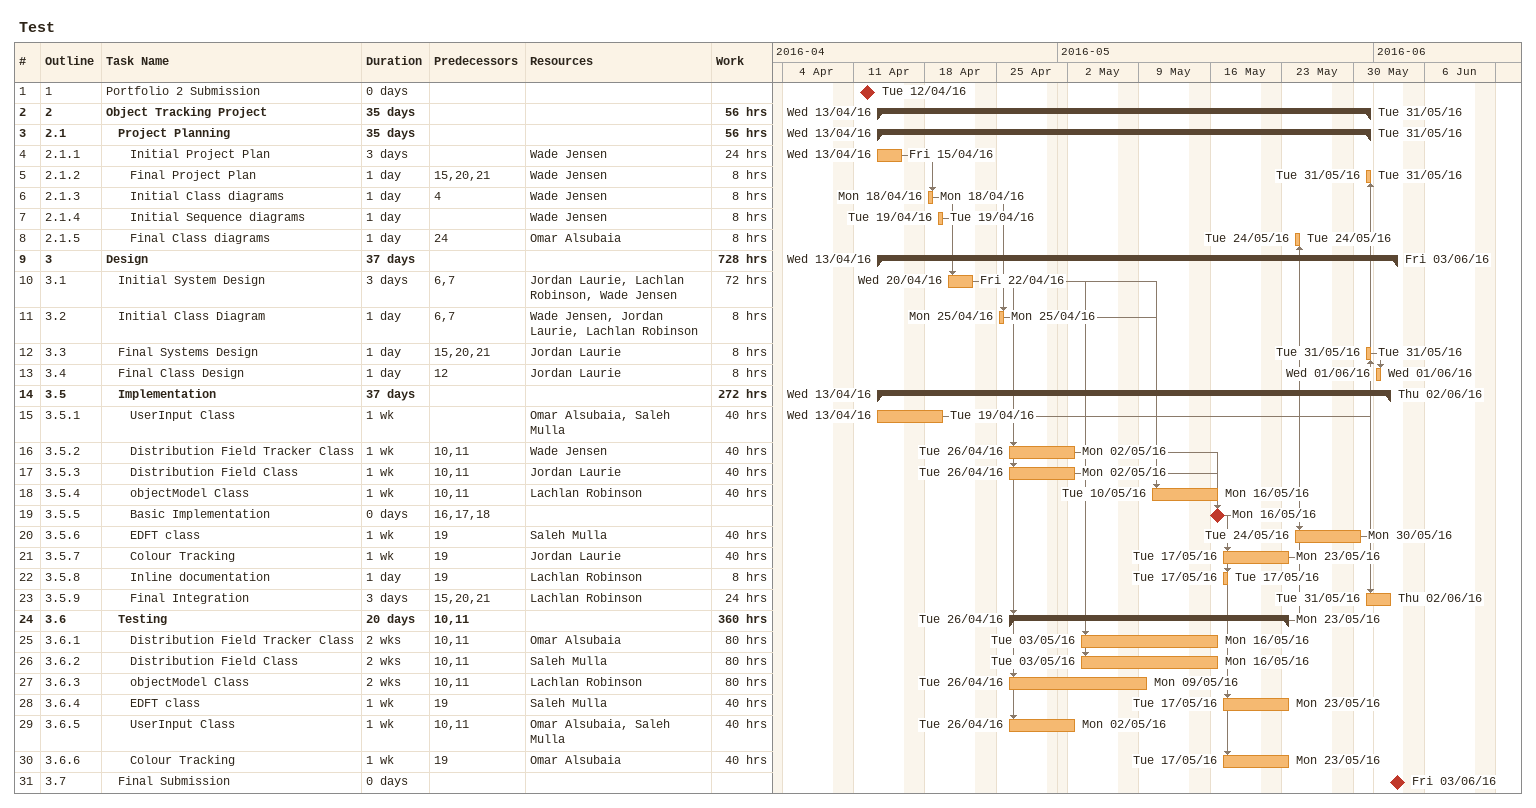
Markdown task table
Test

| ID | WBS | Task | Duration | Start | Finish | Predecessors | Resources | Work (h) |
|---|---|---|---|---|---|---|---|---|
| 1 | 1 | Portfolio 2 Submission | 0d | 2016-04-12 | 2016-04-12 |  |  |  |
| 2 | 2 | **Object Tracking Project** | 35d | 2016-04-13 | 2016-05-31 |  |  | 56 |
| 3 | 2.1 | **Project Planning** | 35d | 2016-04-13 | 2016-05-31 |  |  | 56 |
| 4 | 2.1.1 | Initial Project Plan | 3d | 2016-04-13 | 2016-04-15 |  | Wade Jensen | 24 |
| 5 | 2.1.2 | Final Project Plan | 1d | 2016-05-31 | 2016-05-31 | 15, 20, 21 | Wade Jensen | 8 |
| 6 | 2.1.3 | Initial Class diagrams | 1d | 2016-04-18 | 2016-04-18 | 4 | Wade Jensen | 8 |
| 7 | 2.1.4 | Initial Sequence diagrams | 1d | 2016-04-19 | 2016-04-19 |  | Wade Jensen | 8 |
| 8 | 2.1.5 | Final Class diagrams | 1d | 2016-05-24 | 2016-05-24 | 24 | Omar Alsubaia | 8 |
| 9 | 3 | **Design** | 37d | 2016-04-13 | 2016-06-03 |  |  | 728 |
| 10 | 3.1 | Initial System Design | 3d | 2016-04-20 | 2016-04-22 | 6, 7 | Jordan Laurie, Lachlan Robinson, Wade Jensen | 72 |
| 11 | 3.2 | Initial Class Diagram | 1d | 2016-04-25 | 2016-04-25 | 6, 7 | Wade Jensen, Jordan Laurie, Lachlan Robinson | 8 |
| 12 | 3.3 | Final Systems Design | 1d | 2016-05-31 | 2016-05-31 | 15, 20, 21 | Jordan Laurie | 8 |
| 13 | 3.4 | Final Class Design | 1d | 2016-06-01 | 2016-06-01 | 12 | Jordan Laurie | 8 |
| 14 | 3.5 | **Implementation** | 37d | 2016-04-13 | 2016-06-02 |  |  | 272 |
| 15 | 3.5.1 | UserInput Class | 1w | 2016-04-13 | 2016-04-19 |  | Omar Alsubaia, Saleh Mulla | 40 |
| 16 | 3.5.2 | Distribution Field Tracker Class | 1w | 2016-04-26 | 2016-05-02 | 10, 11 | Wade Jensen | 40 |
| 17 | 3.5.3 | Distribution Field Class | 1w | 2016-04-26 | 2016-05-02 | 10, 11 | Jordan Laurie | 40 |
| 18 | 3.5.4 | objectModel Class | 1w | 2016-05-10 | 2016-05-16 | 10, 11 | Lachlan Robinson | 40 |
| 19 | 3.5.5 | Basic Implementation | 0d | 2016-05-16 | 2016-05-16 | 16, 17, 18 |  |  |
| 20 | 3.5.6 | EDFT class | 1w | 2016-05-24 | 2016-05-30 | 19 | Saleh Mulla | 40 |
| 21 | 3.5.7 | Colour Tracking | 1w | 2016-05-17 | 2016-05-23 | 19 | Jordan Laurie | 40 |
| 22 | 3.5.8 | Inline documentation | 1d | 2016-05-17 | 2016-05-17 | 19 | Lachlan Robinson | 8 |
| 23 | 3.5.9 | Final Integration | 3d | 2016-05-31 | 2016-06-02 | 15, 20, 21 | Lachlan Robinson | 24 |
| 24 | 3.6 | **Testing** | 20d | 2016-04-26 | 2016-05-23 | 10, 11 |  | 360 |
| 25 | 3.6.1 | Distribution Field Tracker Class | 2w | 2016-05-03 | 2016-05-16 | 10, 11 | Omar Alsubaia | 80 |
| 26 | 3.6.2 | Distribution Field Class | 2w | 2016-05-03 | 2016-05-16 | 10, 11 | Saleh Mulla | 80 |
| 27 | 3.6.3 | objectModel Class | 2w | 2016-04-26 | 2016-05-09 | 10, 11 | Lachlan Robinson | 80 |
| 28 | 3.6.4 | EDFT class | 1w | 2016-05-17 | 2016-05-23 | 19 | Saleh Mulla | 40 |
| 29 | 3.6.5 | UserInput Class | 1w | 2016-04-26 | 2016-05-02 | 10, 11 | Omar Alsubaia, Saleh Mulla | 40 |
| 30 | 3.6.6 | Colour Tracking | 1w | 2016-05-17 | 2016-05-23 | 19 | Omar Alsubaia | 40 |
| 31 | 3.7 | Final Submission | 0d | 2016-06-03 | 2016-06-03 |  |  |  |
